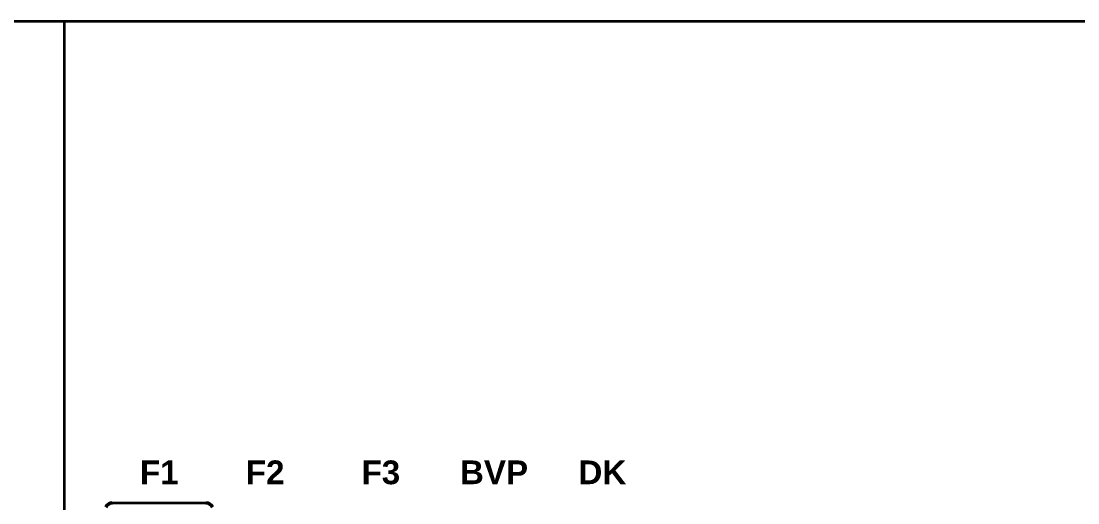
# Model space of a CAD drawing. Header units: millimetres. Extents: x 0 to 19090, y 0 to 12100.
# Drawn here: x 17177.8 to 17356, y 11393.6 to 11474.9 of the extents above; entities that cross this region are included whole.
import ezdxf

# ---------------------------------------------------------------- set-up
doc = ezdxf.new("R2010")
doc.units = ezdxf.units.MM
doc.header["$MEASUREMENT"] = 0
doc.layers.add('NetDam', color=7, linetype='Continuous', lineweight=35)
doc.layers.add('Visible (ISO)', color=7, linetype='Continuous', lineweight=50)
doc.styles.get("Standard").update_dxf_attribs({"font": 'arial.ttf'})

msp = doc.modelspace()

# ---------------------------------------------------------------- linework, layer by layer
at = {"layer": 'NetDam', "color": 0}
for p, q in [((16945.09, 11474.87), (17475.09, 11474.87)), ((17185.09, 11234.87), (17185.09, 11474.87)), ((17193.16, 11393.63), (17208.98, 11393.63))]:
    msp.add_line(p, q, dxfattribs=at)
at = {"layer": 'Visible (ISO)'}
for centre, start, end in [((17193.16, 11392.43), 90.0753, 156.5144), ((17208.96, 11392.43), 23.4856, 89.9247)]:
    msp.add_arc(centre, 1.2, start, end, dxfattribs=at)

# ---------------------------------------------------------------- texts
at = {"char_height": 4, "width": 8.6094, "attachment_point": 1}
for s, insert in [('{\\fArial|b1|i0|c0|p34;F1}', (17197.82, 11400.78)), ('{\\fArial|b1|i0|c0|p34;F2}', (17215.68, 11400.78)), ('{\\fArial|b1|i0|c0|p34;F3}', (17235.19, 11400.78)), ('{\\fArial|b1|i0|c0|p34;BVP}', (17251.79, 11400.78)), ('{\\fArial|b1|i0|c0|p34;DK}', (17271.77, 11400.78))]:
    msp.add_mtext(s, dxfattribs=dict(at, insert=insert))

doc.saveas('drawing.dxf')
